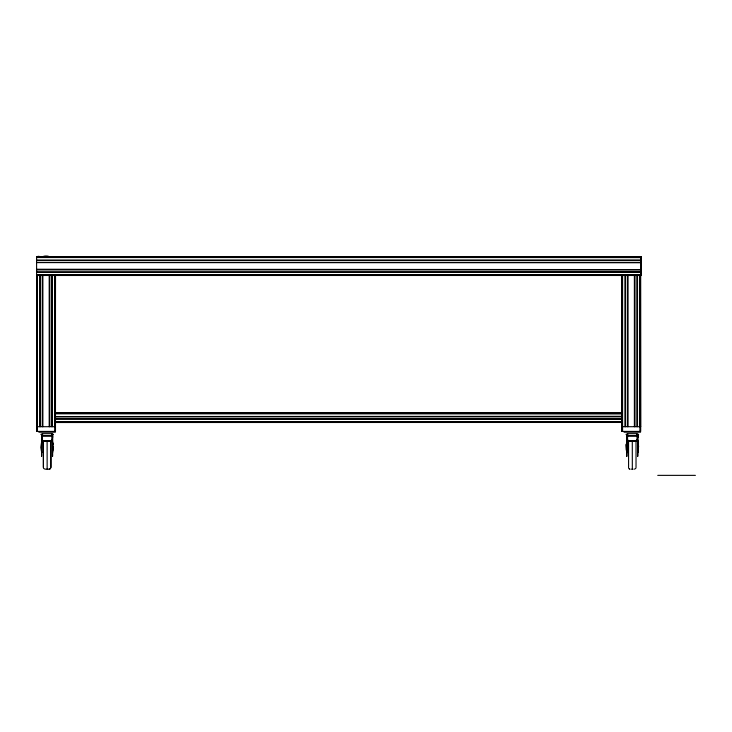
<?xml version="1.0" encoding="UTF-8"?>
<svg xmlns="http://www.w3.org/2000/svg" width="732" height="732" viewBox="0 0 732 732"><rect width="100%" height="100%" fill="white"/><g stroke="black" fill="none" stroke-linecap="round" stroke-linejoin="round"><path stroke-width="1.1" d="M41.578 456.448L41.742 440.097M41.578 456.32L41.706 434.296M52.649 434.296L52.558 456.32M626.885 456.32L626.757 434.296L626.757 456.32M637.737 452.797L637.7 456.32M637.737 456.32L637.865 440.097M52.649 452.431L53.436 447.023M53.29 449.823L52.576 441.671M626.18 444.617L626.757 452.797M638.423 449.823L637.819 452.431L638.405 444.251L636.684 439.465M36.637 257.454C36.765 256.044 40.324 255.88 40.05 257.289M55.275 422.282L55.513 421.714L621.843 421.916M640.28 275.589L641.086 274.784L36.6 274.784L36.957 275.351M186.816 257.252L186.559 256.731M338.083 257.243L337.781 256.712M488.985 257.271L488.729 256.749M625.677 257.243L625.421 256.722M635.12 257.243L634.809 256.712M41.605 442L40.782 447.408L41.715 452.76L41.578 434.296M183.375 257.325L184.153 256.722M334.643 257.316L335.421 256.712M485.545 257.335L486.322 256.74M622.237 257.316L623.014 256.712M41.568 442L42.547 439.731M627.727 439.731L626.144 444.617L626.235 450.18M49.492 257.289C49.813 255.523 42.355 255.523 42.657 257.289M641.012 260.043L36.911 260.116M43.591 468.37L44.991 469.166L49.319 469.166L50.673 468.37M635.852 468.37L634.452 469.166M640.921 269.568L36.637 269.248M340.892 256.712L340.581 257.243M637.92 256.712L637.609 257.243M36.911 262.605L640.921 262.742M55.239 416.554L621.825 416.298M49.273 469.166L50.06 468.956M189.615 256.722L189.314 257.252M491.794 256.74L491.483 257.271M628.486 256.712L628.175 257.243M641.049 256.712L641.049 275.589L641.086 256.712L36.6 256.822L36.664 431.413L55.486 431.413L55.486 275.589L55.348 426.701M36.6 256.886L641.086 256.886M36.6 257.124L641.086 257.124M36.6 257.216L641.086 257.527L36.6 257.527M36.6 260.473L641.049 260.473M36.6 262.395L641.049 262.395M36.6 269.916L641.049 269.916M36.6 271.828L641.049 271.828M36.6 272.432L641.012 272.267M36.6 274.994L641.049 274.994M36.6 275.095L641.049 275.095M641.049 275.186L36.6 275.278L641.049 275.424M36.6 275.488L641.049 275.488M55.522 413.141L621.825 413.113M55.522 413.187L621.825 413.315L55.522 413.397M55.275 413.315L621.825 413.488M55.522 413.681L621.825 413.681L55.449 413.58M55.522 416.847L621.825 416.847M55.522 418.759L621.825 418.759M621.825 419.354L55.239 419.052M55.522 421.925L621.825 422.025M621.825 422.117L55.522 422.117L621.825 422.282M55.522 422.355L621.825 422.456L55.522 422.52M36.6 426.701L55.513 426.701M621.779 426.701L640.701 426.701M621.871 431.413L621.88 275.589L621.834 431.413L640.701 431.413L640.656 275.589M38.86 432.2L55.403 432.2M624.039 432.2L640.582 432.2M40.782 434.296L42.703 434.296M51.661 434.296L53.473 434.296M625.952 434.296L627.882 434.296M636.831 434.296L638.652 434.296M52.521 435.686L41.706 435.686L41.578 438.102L41.578 435.586L52.649 435.586L52.649 437.535M42.392 435.897L51.835 435.897M627.571 435.897L637.005 435.897M42.392 440.572L51.835 440.572M627.571 440.572L637.005 440.572M637.005 441.405L627.571 441.405L627.571 433.673L637.005 433.673L637.041 441.405M631.506 469.166L633.116 469.166M657.748 475.361L695.4 475.361M640.28 256.712L641.022 257.216M494.146 256.74L494.923 257.335M343.244 256.712L344.022 257.316M191.976 256.722L192.754 257.325M629.337 468.956L630.161 469.166M628.761 468.37L629.374 468.956M52.1 257.289L52.347 256.639L55.486 257.243M51.514 439.465L53.198 444.251M638.368 444.251L638.615 447.023M626.83 441.222L626.894 452.76L626.885 434.296M640.482 275.589L640.582 426.701M640.335 275.589L640.372 426.701M640.152 275.589L640.189 426.701M640.052 275.589L640.052 426.701M639.841 275.589L639.924 431.413M637.819 434.296L637.7 452.797L637.7 434.296M637.49 275.589L637.49 426.701M636.886 275.589L636.886 426.701M636.026 440.719L636.026 467.583M634.973 275.589L634.973 426.701M634.379 275.589L634.379 426.701M632.292 441.314L632.329 469.166M628.55 440.719L628.587 467.583M628.047 275.589L628.047 426.701M627.452 275.589L627.452 426.701M625.54 275.589L625.54 426.701M624.936 275.589L624.936 426.701M622.584 275.589L622.575 431.413M622.374 275.589L622.374 426.701M622.182 275.589L622.273 426.701M622.09 275.589L622.008 426.701M55.275 426.701L55.156 275.589L55.074 426.701M54.882 275.589L54.982 426.701M54.744 426.701L54.744 431.413M54.671 275.589L54.671 426.701M52.521 434.296L52.521 456.32M52.311 275.589L52.311 426.701M51.716 275.589L51.716 426.701M49.803 275.589L49.803 426.701M49.2 275.589L49.2 426.701M47.113 441.314L47.15 469.166M43.417 440.719L43.417 467.583M43.38 440.719L43.38 467.583M42.877 275.589L42.877 426.701M42.273 275.589L42.273 426.701M40.361 275.589L40.361 426.701M39.766 275.589L39.766 426.701M37.405 275.589L37.405 431.413M37.195 275.589L37.195 426.701M37.003 275.589L37.103 426.701M36.92 275.589L36.92 426.701M36.71 275.589L36.701 431.413M626.757 435.586L626.757 438.102L626.885 435.686L637.7 435.686L637.819 437.535L637.819 435.586L626.757 435.586M51.835 433.673L42.392 433.673L42.429 441.405L51.871 441.405L51.835 433.673M50.892 467.583L50.892 440.719L50.847 467.583"/></g></svg>
